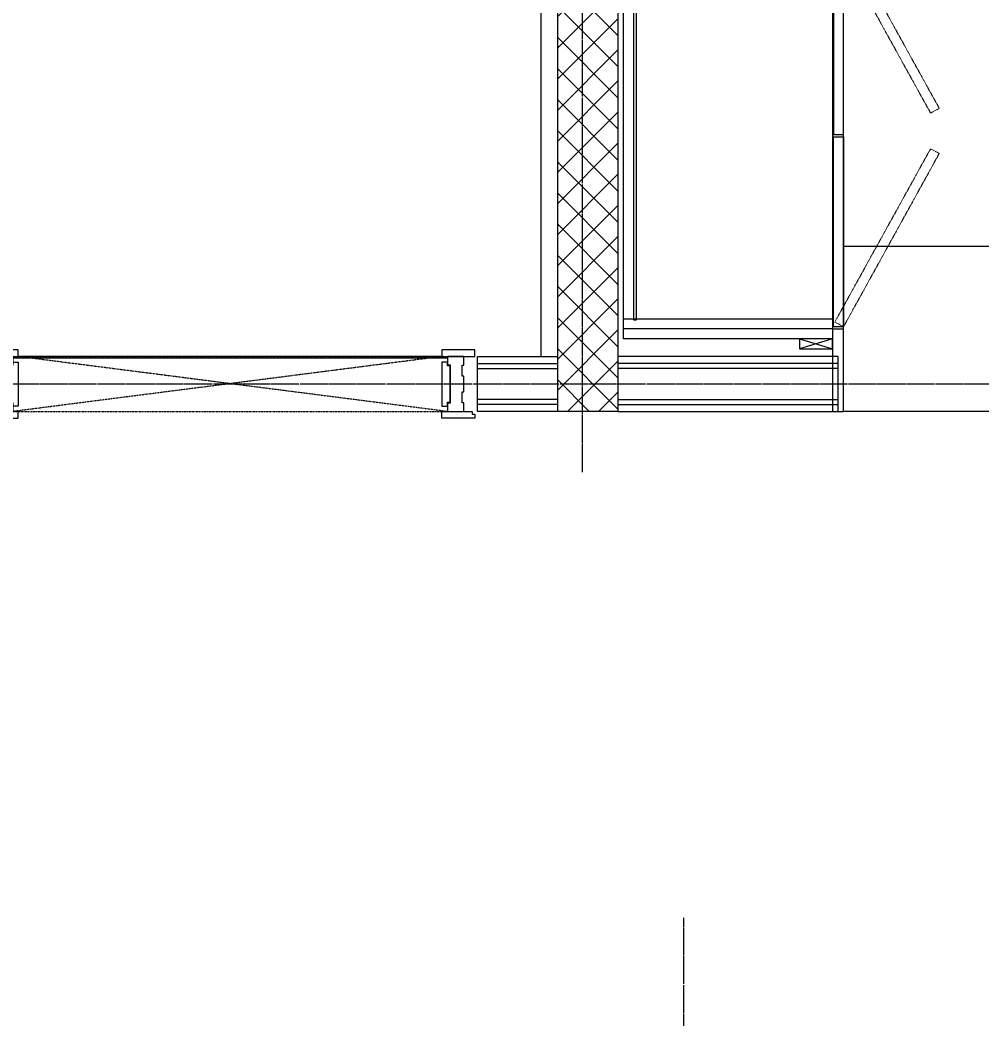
# Model space of a CAD drawing. Header units: millimetres. Extents: x 18456 to 179493, y -203649 to 469211.
# Drawn here: x 132633 to 134381, y -182688 to -180873 of the extents above; entities that cross this region are included whole.
import ezdxf

# ---------------------------------------------------------------- set-up
doc = ezdxf.new("R2010")
doc.units = ezdxf.units.MM
for name, pattern in [('X-평면도(기본형)$0$( Hidden )', [0.375, 0.25, -0.125]), ('X-평면도(기본형)$0$CEN', [52.5, 50, -1, 0.5, -1]), ('X-평면도(기본형)$0$HID', [2.8, 1.8, -1])]:
    doc.linetypes.add(name, pattern=pattern)
for name, color, linetype, true_color in [('X-평면도(기본형)$0$40HAT', 9, 'Continuous', 0x808080), ('X-평면도(기본형)$0$7GYP', 7, 'Continuous', 0x000000), ('X-평면도(기본형)$0$CEN', 1, 'X-평면도(기본형)$0$CEN', 0xff0000), ('X-평면도(기본형)$0$DOOR', 4, 'Continuous', 0x00ffff), ('X-평면도(기본형)$0$FIN', 9, 'Continuous', 0x808080), ('X-평면도(기본형)$0$I-FL-FUR(B)', 6, 'Continuous', 0xff00ff), ('X-평면도(기본형)$0$LV', 4, 'Continuous', 0x00ffff), ('X-평면도(기본형)$0$W2', 3, 'Continuous', 0x00ff00)]:
    doc.layers.add(name, color=color, linetype=linetype, true_color=true_color)
doc.layers.add('X-평면도(기본형)$0$F-FUR-FIX', color=6, linetype='Continuous', lineweight=9, true_color=0xff00ff)

# ---------------------------------------------------------------- blocks, each defined once
blk = doc.blocks.new('X-평면도(기본형)$0$WD850')
at = {"layer": 'X-평면도(기본형)$0$DOOR', "color": 1, "linetype": 'X-평면도(기본형)$0$( Hidden )', "ltscale": 2, "true_color": 0xff0000}
blk.add_line((-40, 0), (-810, 0), dxfattribs=at)
at = {"layer": 'X-평면도(기본형)$0$DOOR', "color": 5, "true_color": 0x0000ff}
for p, q in [((-40, 0), (-810, 0)), ((-30, -3), (-820, -3))]:
    blk.add_line(p, q, dxfattribs=at)
at = {"layer": 'X-평면도(기본형)$0$DOOR', "linetype": 'ByBlock'}
for points in [[(-870, 12), (-870, 7), (-870, 0), (-810, 0), (-810, 12)], [(-865, -100), (-865, -105), (-870, -105), (-870, -112), (-810, -112), (-810, -100)], [(15, -100), (15, -105), (20, -105), (20, -112), (-40, -112), (-40, -100)]]:
    blk.add_lwpolyline(points, close=True, dxfattribs=at)
at = {"layer": 'X-평면도(기본형)$0$DOOR'}
for points in [[(-850, -100), (-850, -84.1), (-847, -84.1), (-847, -64.1), (-850, -64.1), (-850, -35.9), (-847, -35.9), (-847, -15.9), (-850, -15.9), (-850, 0), (-849.1, 0), (-830, 0), (-820, 0), (-820, -15), (-825, -15), (-825, -85), (-820, -85), (-820, -90), (-820, -100)], [(0, -100), (0, -84.1), (-3, -84.1), (-3, -64.1), (0, -64.1), (0, -35.9), (-3, -35.9), (-3, -15.9), (0, -15.9), (0, 0), (-30, 0), (-30, -15), (-25, -15), (-25, -85), (-30, -85), (-30, -90), (-30, -100)], [(-810, -90), (-820, -90), (-820, -83), (-825, -83), (-825, -17), (-820, -17), (-820, -10), (-810, -10)], [(-40, -90), (-30, -90), (-30, -83), (-25, -83), (-25, -17), (-30, -17), (-30, -10), (-40, -10)]]:
    blk.add_lwpolyline(points, close=True, dxfattribs=at)
at = {"layer": 'X-평면도(기본형)$0$DOOR', "color": 1, "linetype": 'X-평면도(기본형)$0$HID', "true_color": 0xff0000}
blk.add_lwpolyline([(-810, 0), (-40, 0), (-820, -100), (-30, -100)], close=True, dxfattribs=at)
at = {"layer": 'X-평면도(기본형)$0$DOOR', "linetype": 'ByBlock'}
blk.add_lwpolyline([(20, 0), (20, 5), (20, 12), (-40, 12), (-40, 0), (20, 0)], dxfattribs=at)
blk = doc.blocks.new('X-평면도(기본형)$0$A$C4D747D6B')
at = {"layer": 'X-평면도(기본형)$0$F-FUR-FIX', "color": 1, "linetype": 'X-평면도(기본형)$0$HID', "ltscale": 0.5, "true_color": 0xff0000}
for points in [[(-178.2, 1281.2), (-194, 1289.8), (-20, 1588), (-4.2, 1579.4)], [(-178.2, 1196.3), (-194, 1187.7), (-20, 869.5), (-4.2, 878.1)], [(-178.2, 542.5), (-194, 551), (-20, 865.5), (-4.2, 856.9)], [(-178.2, 477.5), (-194, 469), (-20, 154.1), (-4.2, 162.6)]]:
    blk.add_lwpolyline(points, close=True, dxfattribs=at)
at = {"layer": 'X-평면도(기본형)$0$I-FL-FUR(B)', "ltscale": 3}
for p, q in [((-20, 0), (-20, 1650)), ((-20, 1650), (0, 1650)), ((0, 1650), (0, 0)), ((0, 1626), (60, 1608)), ((60, 1626), (0, 1608)), ((380, 1608), (0, 1608)), ((380, 132), (380, 1608)), ((-20, 1590), (0, 1590)), ((380, 1590), (0, 1590)), ((0, 1572), (380, 1572)), ((0, 885.5), (380, 885.5)), ((0, 867.5), (380, 867.5)), ((0, 849.5), (380, 849.5)), ((0, 168), (380, 168)), ((0, 150), (-20, 150)), ((0, 150), (380, 150)), ((0, 132), (380, 132)), ((0, 132), (60, 114)), ((60, 132), (0, 114)), ((0, 0), (-20, 0))]:
    blk.add_line(p, q, dxfattribs=at)
for points in [[(60, 1608), (0, 1608), (0, 1626), (60, 1626)], [(-2, 1235.8), (-20, 1235.8), (-20, 1588), (-2, 1588)], [(361, 1576), (357, 1576), (357, 880.5), (361, 880.5)], [(-2, 1231.8), (-20, 1231.8), (-20, 869.5), (-2, 869.5)], [(-2, 503.3), (-20, 503.3), (-20, 865.5), (-2, 865.5)], [(361, 853.5), (357, 853.5), (357, 166.1), (361, 166.1)], [(-2, 499.3), (-20, 499.3), (-20, 154.1), (-2, 154.1)], [(60, 114), (0, 114), (0, 132), (60, 132)]]:
    blk.add_lwpolyline(points, close=True, dxfattribs=at)

msp = doc.modelspace()

# ---------------------------------------------------------------- hatches: boundary and pattern name
at = {"layer": 'X-평면도(기본형)$0$40HAT'}
h = msp.add_hatch(dxfattribs=at)
h.set_pattern_fill('H3', color=256, scale=40, style=0, pattern_type=2)
h.set_pattern_definition([(315, (-605844.544, -337778.427), (28.2842712, 28.2842712), []), (45, (-605844.544, -337778.427), (-28.2842712, 28.2842712), [])])
h.paths.add_polyline_path([(130669.6, -182574.2), (130759.6, -182574.2), (130759.6, -180634.2), (132429.6, -180634.2), (132429.6, -180014.2), (133609.6, -180014.2), (133609.6, -181584.2), (133719.6, -181584.2), (133719.6, -179924.2), (132339.6, -179924.2), (132339.6, -180544.2), (130669.6, -180544.2)], flags=0)

# ---------------------------------------------------------------- linework, layer by layer
at = {"layer": 'X-평면도(기본형)$0$7GYP'}
for p, q in [((133464.6, -181484.2), (133609.6, -181484.2)), ((133464.6, -181584.2), (133464.6, -181484.2)), ((133464.6, -181496.7), (133609.6, -181496.7)), ((134119.6, -181484.2), (133719.6, -181484.2)), ((134119.6, -181496.7), (133719.6, -181496.7)), ((134119.6, -181584.2), (134119.6, -181484.2)), ((133464.6, -181506.2), (133609.6, -181506.2)), ((134119.6, -181506.2), (133719.6, -181506.2)), ((133609.6, -181562.2), (133464.6, -181562.2)), ((133719.6, -181562.2), (134119.6, -181562.2)), ((133609.6, -181571.7), (133464.6, -181571.7)), ((133609.6, -181584.2), (133464.6, -181584.2)), ((133719.6, -181571.7), (134119.6, -181571.7)), ((133719.6, -181584.2), (134119.6, -181584.2))]:
    msp.add_line(p, q, dxfattribs=at)
at = {"layer": 'X-평면도(기본형)$0$CEN'}
for p, q in [((133654.6, -179124.2), (133654.6, -181694.2)), ((136919.6, -181534.2), (132379.6, -181534.2)), ((133839.6, -189134.2), (133839.6, -182504.2))]:
    msp.add_line(p, q, dxfattribs=at)
at = {"layer": 'X-평면도(기본형)$0$FIN'}
msp.add_line((133579.6, -180223.4), (133579.6, -181484.2), dxfattribs=at)
at = {"layer": 'X-평면도(기본형)$0$LV'}
for p, q in [((135329.6, -181284.2), (134129.6, -181284.2)), ((135329.6, -181584.2), (134129.6, -181584.2))]:
    msp.add_line(p, q, dxfattribs=at)
at = {"layer": 'X-평면도(기본형)$0$W2'}
for p, q in [((133719.6, -179924.2), (133719.6, -181584.2)), ((133609.6, -180014.2), (133609.6, -181584.2)), ((133719.6, -181584.2), (133609.6, -181584.2))]:
    msp.add_line(p, q, dxfattribs=at)

# ---------------------------------------------------------------- block references
at = {"layer": 'X-평면도(기본형)$0$DOOR'}
msp.add_blockref('X-평면도(기본형)$0$WD850', (133439.6, -181484.2), dxfattribs=at)
at = {"layer": 'X-평면도(기본형)$0$W2', "xscale": -1}
msp.add_blockref('X-평면도(기본형)$0$A$C4D747D6B', (134109.6, -181584.2), dxfattribs=at)

doc.saveas('drawing.dxf')
